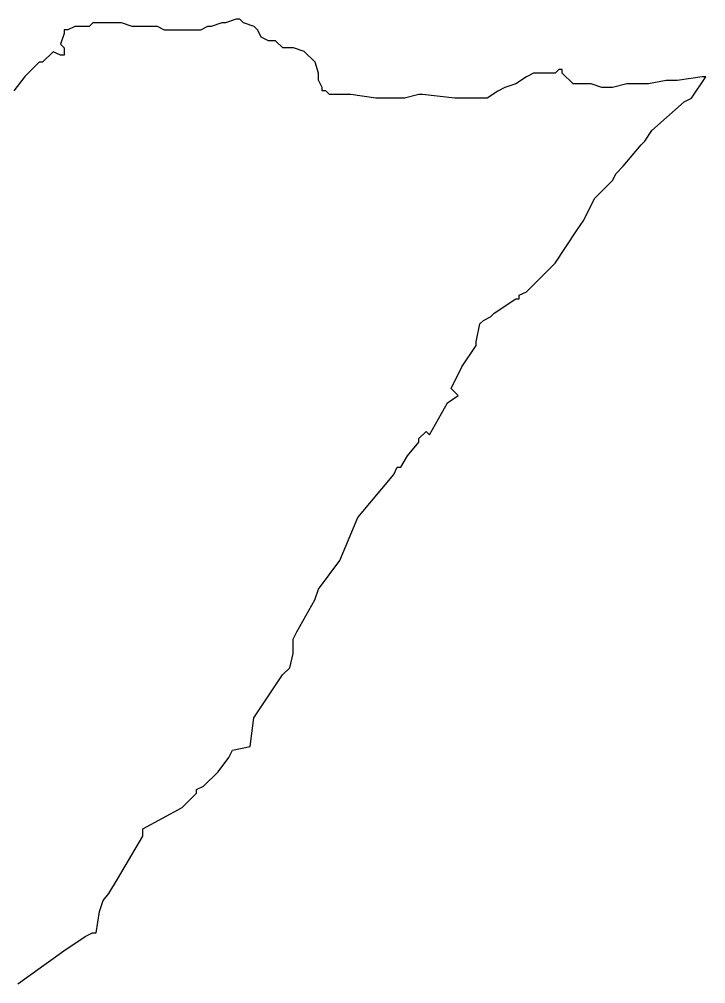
# Model space of a CAD drawing. Header units: metres. Extents: x 350969 to 355910, y 1754136 to 1757853.
# Drawn here: x 353808 to 355910, y 1754898 to 1757853 of the extents above; entities that cross this region are included whole.
import ezdxf

# ---------------------------------------------------------------- set-up
doc = ezdxf.new("R2010")
doc.units = ezdxf.units.M
doc.layers.add('VILLAGE BOUNDRY', color=10, linetype='Continuous')

msp = doc.modelspace()

# ---------------------------------------------------------------- linework, layer by layer
at = {"layer": 'VILLAGE BOUNDRY', "ltscale": 0.1, "flags": 128}
msp.add_lwpolyline([(353803.1, 1754897.8), (353944.4, 1754998.7), (354010.3, 1755042.6), (354032.3, 1755053.6), (354043.2, 1755053.6), (354054.2, 1755119.4), (354065.2, 1755152.3), (354082.8, 1755174.3), (354109.2, 1755218.2), (354186.1, 1755349.9), (354186.1, 1755371.9), (354306.9, 1755437.7), (354350.8, 1755481.6), (354350.8, 1755492.6), (354372.7, 1755503.5), (354416.7, 1755547.5), (354449.6, 1755591.3), (354460.6, 1755613.3), (354515.5, 1755624.2), (354526.5, 1755712.1), (354614.4, 1755843.8), (354636.4, 1755865.7), (354647.3, 1755909.6), (354647.3, 1755953.5), (354658.4, 1755975.5), (354713.3, 1756074.3), (354724.3, 1756107.2), (354790.2, 1756195), (354845.1, 1756326.7), (354954.9, 1756458.4), (354965.9, 1756480.4), (354976.9, 1756480.4), (354996.9, 1756515.3), (355031.8, 1756557.2), (355031.8, 1756568.2), (355053.8, 1756590.1), (355064.7, 1756579.1), (355119.7, 1756677.9), (355152.6, 1756699.9), (355130.7, 1756721.8), (355163.6, 1756787.7), (355207.6, 1756853.5), (355207.6, 1756864.5), (355218.6, 1756919.4), (355229.6, 1756930.4), (355251.5, 1756941.3), (355262.5, 1756952.3), (355328.4, 1756996.2), (355339.3, 1756996.2), (355339.3, 1757007.2), (355361.3, 1757018.2), (355449.2, 1757106), (355515.1, 1757204.7), (355537, 1757237.7), (355570, 1757303.5), (355624.9, 1757358.4), (355635.9, 1757380.3), (355657.9, 1757402.3), (355712.8, 1757468.1), (355723.8, 1757479.1), (355745.7, 1757512), (355844.6, 1757599.8), (355866.5, 1757610.8), (355910.4, 1757676.7), (355899.5, 1757676.7), (355822.6, 1757665.7), (355789.7, 1757665.7), (355734.8, 1757654.7), (355668.9, 1757654.8), (355625, 1757643.8), (355592.1, 1757643.8), (355559.2, 1757654.8), (355504.3, 1757654.8), (355471.3, 1757687.8), (355471.3, 1757698.8), (355460.4, 1757698.8), (355449.4, 1757687.8), (355383.5, 1757687.8), (355361.6, 1757676.8), (355328.6, 1757654.9), (355295.7, 1757643.9), (355273.7, 1757633), (355240.8, 1757611), (355142, 1757611.1), (355043.2, 1757622.1), (355032.2, 1757622.1), (354988.3, 1757611.1), (354900.5, 1757611.2), (354823.6, 1757622.1), (354757.7, 1757622.2), (354746.7, 1757633.1), (354735.8, 1757633.1), (354735.8, 1757644.1), (354724.8, 1757666.1), (354724.8, 1757688), (354713.8, 1757721), (354680.9, 1757753.9), (354648, 1757764.9), (354615.1, 1757764.9), (354593.1, 1757786.9), (354571.2, 1757786.9), (354549.2, 1757797.9), (354538.3, 1757819.9), (354527.3, 1757830.8), (354494.3, 1757841.8), (354483.4, 1757852.8), (354472.4, 1757852.8), (354439.4, 1757841.8), (354428.5, 1757841.8), (354395.5, 1757830.9), (354384.5, 1757830.9), (354362.6, 1757819.9), (354252.8, 1757820), (354230.9, 1757830.9), (354154, 1757831), (354121.1, 1757842), (354033.3, 1757842), (354022.3, 1757831), (353978.4, 1757831), (353956.4, 1757820.1), (353945.4, 1757820.1), (353945.4, 1757809.1), (353934.4, 1757776.2), (353945.4, 1757765.2), (353945.4, 1757743.2), (353934.4, 1757743.2), (353911.7, 1757753.4), (353879.5, 1757721.3), (353868.5, 1757721.3), (353846.6, 1757699.3), (353824.6, 1757677.4), (353791.7, 1757633.5)], dxfattribs=at)

doc.saveas('drawing.dxf')
